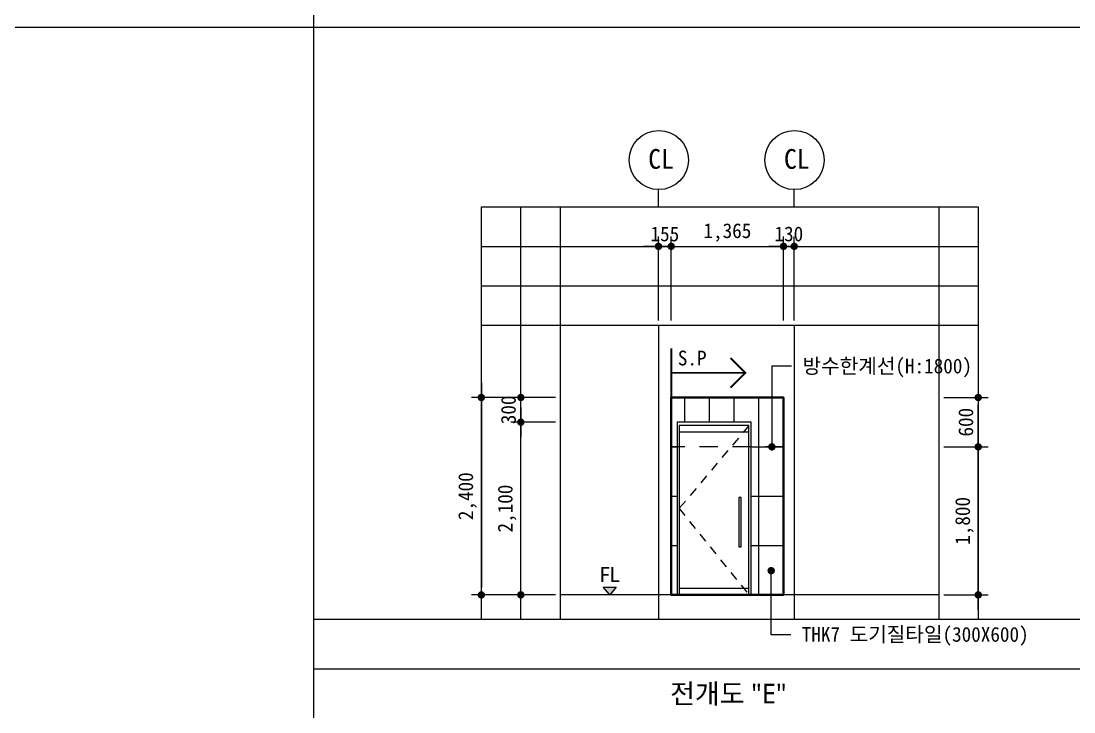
# Model space of a CAD drawing. Header units: millimetres. Extents: x -423835 to -174325, y -1379898 to -1311126.
# Drawn here: x -304547 to -291749, y -1371655 to -1363255 of the extents above; entities that cross this region are included whole.
import ezdxf
from ezdxf.enums import TextEntityAlignment as Align

# ---------------------------------------------------------------- set-up
doc = ezdxf.new("R2010")
doc.units = ezdxf.units.MM
doc.header["$LTSCALE"] = 100
doc.header["$MEASUREMENT"] = 0
doc.header["$PDSIZE"] = -10
doc.linetypes.add('HID', pattern=[2, 1.1, -0.9])
doc.layers.get('0').update_dxf_attribs({"linetype": 'CONTINUOUS'})
doc.layers.get('Defpoints').update_dxf_attribs({"color": 153, "linetype": 'CONTINUOUS'})
for name, color, linetype, lineweight in [('A-AXIS-BUBL', 7, 'CONTINUOUS', 25), ('A-ELEV-LIN1', 2, 'CONTINUOUS', 40), ('A-MKXS-TEXT1', 3, 'CONTINUOUS', 25), ('A-WAXK-PATT', 8, 'CONTINUOUS', 18), ('A-XXXX-FIN2', 6, 'CONTINUOUS', 20), ('A-XXXX-SYMB', 7, 'CONTINUOUS', 25), ('A-XXXX-TXT2', 3, 'CONTINUOUS', 25)]:
    doc.layers.add(name, color=color, linetype=linetype, lineweight=lineweight)
for name, color, linetype in [('A-DIMS', 7, 'CONTINUOUS'), ('A-MKXS-LEAD', 7, 'CONTINUOUS'), ('AA-AXIS-LINE-1', 1, 'CONTINUOUS'), ('DOOR', 8, 'CONTINUOUS'), ('HID', 1, 'HID'), ('IN-F-PAT', 8, 'CONTINUOUS'), ('IN-TEXT-FIN', 3, 'CONTINUOUS'), ('TOIL', 4, 'CONTINUOUS'), ('방수', 7, 'HID')]:
    doc.layers.add(name, color=color, linetype=linetype)
doc.styles.add('HY울릉도L', font='')
doc.styles.add('돋움체', font='')
doc.styles.add('맑은 고딕', font='malgun.ttf')
doc.styles.add('맑은고딕', font='malgun.ttf')
doc.styles.get('HY울릉도L').set_extended_font_data('HYwulM')
doc.styles.get('돋움체').set_extended_font_data('DotumChe')
doc.dimstyles.new('CDIM', dxfattribs={"dimtxt": 3, "dimasz": 1.5, "dimexe": 2, "dimexo": 1, "dimgap": 1, "dimtad": 1, "dimdec": 0, "dimrnd": 0.5, "dimzin": 0, "dimdsep": 32, "dimlunit": 6, "dimtxsty": 'HY울릉도L', "dimblk1": '_CIDOT', "dimblk2": '_CIDOT', "dimsah": 1, "dimcen": 5.5, "dimclrd": 2, "dimclre": 2, "dimclrt": 7, "dimadec": 0, "dimazin": 0, "dimtfac": 1, "dimtdec": 0, "dimtix": 1, "dimtmove": 2, "dimatfit": 1, "dimldrblk": '_CIDOT', "dimfxl": 1, "dimtolj": 1, "dimtzin": 0, "dimlwd": -1, "dimarcsym": 0})

# ---------------------------------------------------------------- blocks, each defined once
blk = doc.blocks.new('_CIDOT')
at = {"color": 0, "linetype": 'ByBlock'}
blk.add_line((2, 0), (-1, 0), dxfattribs=at)
at = {"color": 0, "linetype": 'ByBlock', "const_width": 0.5}
blk.add_lwpolyline([(-0.25, 0, 1), (0.25, 0, 1)], format="xyb", close=True, dxfattribs=at)
blk = doc.blocks.new('*D689')
at = {"layer": 'A-DIMS', "lineweight": -2, "transparency": 16777216}
for p, q in [((-298052, -1367832), (-299072, -1367832)), ((-298052, -1370232), (-299072, -1370232))]:
    blk.add_line(p, q, dxfattribs=at)
at = {"layer": 'A-DIMS', "transparency": 16777216}
blk.add_line((-298952, -1367922), (-298952, -1370142), dxfattribs=at)
at = {"layer": 'Defpoints', "color": 0, "transparency": 16777216}
for p in [(-297992, -1367832), (-298952, -1370232), (-297992, -1370232)]:
    blk.add_point(p, dxfattribs=at)
at = {"layer": 'A-DIMS', "transparency": 16777216, "xscale": 90, "yscale": 90, "zscale": 90}
for p, rotation in [((-298952, -1367832), 90), ((-298952, -1370232), 270)]:
    blk.add_blockref('_CIDOT', p, dxfattribs=dict(at, rotation=rotation))
at = {"layer": 'A-DIMS', "color": 3, "transparency": 16777216, "insert": (-299119, -1369032), "char_height": 180, "attachment_point": 5, "rotation": 90, "style": '돋움체'}
blk.add_mtext('\\A1;2,400', dxfattribs=at)
blk = doc.blocks.new('*D690')
at = {"layer": 'A-DIMS', "lineweight": -2, "transparency": 16777216}
for p, q in [((-293332, -1368432), (-292792, -1368432)), ((-293332, -1370232), (-292792, -1370232))]:
    blk.add_line(p, q, dxfattribs=at)
at = {"layer": 'A-DIMS', "transparency": 16777216}
blk.add_line((-292912, -1370142), (-292912, -1368522), dxfattribs=at)
at = {"layer": 'Defpoints', "color": 0, "transparency": 16777216}
for p in [(-293392, -1368432), (-292912, -1368432), (-293392, -1370232)]:
    blk.add_point(p, dxfattribs=at)
at = {"layer": 'A-DIMS', "transparency": 16777216, "xscale": 90, "yscale": 90, "zscale": 90}
for p, rotation in [((-292912, -1368432), 90), ((-292912, -1370232), 270)]:
    blk.add_blockref('_CIDOT', p, dxfattribs=dict(at, rotation=rotation))
at = {"layer": 'A-DIMS', "color": 3, "transparency": 16777216, "insert": (-293079, -1369332), "char_height": 180, "attachment_point": 5, "rotation": 90, "style": '돋움체'}
blk.add_mtext('\\A1;1,800', dxfattribs=at)
blk = doc.blocks.new('*D691')
at = {"layer": 'A-DIMS', "lineweight": -2, "transparency": 16777216}
for p, q in [((-293332, -1367832), (-292792, -1367832)), ((-293332, -1368432), (-292792, -1368432))]:
    blk.add_line(p, q, dxfattribs=at)
at = {"layer": 'A-DIMS', "transparency": 16777216}
blk.add_line((-292912, -1368342), (-292912, -1367922), dxfattribs=at)
at = {"layer": 'Defpoints', "color": 0, "transparency": 16777216}
for p in [(-293392, -1367832), (-292912, -1367832), (-293392, -1368432)]:
    blk.add_point(p, dxfattribs=at)
at = {"layer": 'A-DIMS', "transparency": 16777216, "xscale": 90, "yscale": 90, "zscale": 90}
for p, rotation in [((-292912, -1367832), 90), ((-292912, -1368432), 270)]:
    blk.add_blockref('_CIDOT', p, dxfattribs=dict(at, rotation=rotation))
at = {"layer": 'A-DIMS', "color": 3, "transparency": 16777216, "insert": (-293062, -1368132), "char_height": 180, "attachment_point": 5, "rotation": 90, "style": '돋움체'}
blk.add_mtext('\\A1;600', dxfattribs=at)
blk = doc.blocks.new('*D692')
at = {"layer": 'A-DIMS', "lineweight": -2, "transparency": 16777216}
for p, q in [((-296644, -1366814), (-296644, -1365874)), ((-295279, -1366894), (-295279, -1365874))]:
    blk.add_line(p, q, dxfattribs=at)
at = {"layer": 'A-DIMS', "transparency": 16777216}
blk.add_line((-296554, -1365994), (-295369, -1365994), dxfattribs=at)
at = {"layer": 'Defpoints', "color": 0, "transparency": 16777216}
for p in [(-295279, -1365994), (-296644, -1366874), (-295279, -1366954)]:
    blk.add_point(p, dxfattribs=at)
at = {"layer": 'A-DIMS', "transparency": 16777216, "xscale": 90, "yscale": 90, "zscale": 90, "rotation": 180}
blk.add_blockref('_CIDOT', (-296644, -1365994), dxfattribs=at)
at = {"layer": 'A-DIMS', "transparency": 16777216, "xscale": 90, "yscale": 90, "zscale": 90}
blk.add_blockref('_CIDOT', (-295279, -1365994), dxfattribs=at)
at = {"layer": 'A-DIMS', "color": 3, "transparency": 16777216, "insert": (-295961, -1365827), "char_height": 180, "attachment_point": 5, "style": '돋움체'}
blk.add_mtext('\\A1;1,365', dxfattribs=at)
blk = doc.blocks.new('*D693')
at = {"layer": 'A-DIMS', "lineweight": -2, "transparency": 16777216}
for p, q in [((-296799, -1366894), (-296799, -1365874)), ((-296644, -1366894), (-296644, -1365874))]:
    blk.add_line(p, q, dxfattribs=at)
at = {"layer": 'A-DIMS', "transparency": 16777216}
for p, q in [((-296889, -1365994), (-296979, -1365994)), ((-296799, -1365994), (-296644, -1365994)), ((-296554, -1365994), (-296464, -1365994))]:
    blk.add_line(p, q, dxfattribs=at)
at = {"layer": 'Defpoints', "color": 0, "transparency": 16777216}
for p in [(-296644, -1365994), (-296799, -1366954), (-296644, -1366954)]:
    blk.add_point(p, dxfattribs=at)
at = {"layer": 'A-DIMS', "transparency": 16777216, "xscale": 90, "yscale": 90, "zscale": 90}
blk.add_blockref('_CIDOT', (-296799, -1365994), dxfattribs=at)
at = {"layer": 'A-DIMS', "transparency": 16777216, "xscale": 90, "yscale": 90, "zscale": 90, "rotation": 180}
blk.add_blockref('_CIDOT', (-296644, -1365994), dxfattribs=at)
at = {"layer": 'A-DIMS', "color": 3, "transparency": 16777216, "insert": (-296721, -1365844), "char_height": 180, "attachment_point": 5, "style": '돋움체'}
blk.add_mtext('\\A1;155', dxfattribs=at)
blk = doc.blocks.new('*D694')
at = {"layer": 'A-DIMS', "lineweight": -2, "transparency": 16777216}
for p, q in [((-295279, -1366894), (-295279, -1365874)), ((-295149, -1366894), (-295149, -1365874))]:
    blk.add_line(p, q, dxfattribs=at)
at = {"layer": 'A-DIMS', "transparency": 16777216}
for p, q in [((-295369, -1365994), (-295459, -1365994)), ((-295279, -1365994), (-295149, -1365994)), ((-295059, -1365994), (-294969, -1365994))]:
    blk.add_line(p, q, dxfattribs=at)
at = {"layer": 'Defpoints', "color": 0, "transparency": 16777216}
for p in [(-295149, -1365994), (-295279, -1366954), (-295149, -1366954)]:
    blk.add_point(p, dxfattribs=at)
at = {"layer": 'A-DIMS', "transparency": 16777216, "xscale": 90, "yscale": 90, "zscale": 90}
blk.add_blockref('_CIDOT', (-295279, -1365994), dxfattribs=at)
at = {"layer": 'A-DIMS', "transparency": 16777216, "xscale": 90, "yscale": 90, "zscale": 90, "rotation": 180}
blk.add_blockref('_CIDOT', (-295149, -1365994), dxfattribs=at)
at = {"layer": 'A-DIMS', "color": 3, "transparency": 16777216, "insert": (-295214, -1365844), "char_height": 180, "attachment_point": 5, "style": '돋움체'}
blk.add_mtext('\\A1;130', dxfattribs=at)
blk = doc.blocks.new('화장실door')
at = {"layer": 'DOOR'}
blk.add_lwpolyline([(750, 584), (780, 584), (780, 1184), (750, 1184)], close=True, dxfattribs=at)
at = {"layer": 'HID'}
blk.add_lwpolyline([(875, 2060), (25, 1050), (875, 0)], dxfattribs=at)
at = {"layer": 'TOIL'}
for points in [[(900, 0), (900, 2100), (0, 2100), (0, 0)], [(875, 0), (875, 2060), (25, 2060), (25, 0)], [(875, 1980), (25, 1980)], [(875, 80), (25, 80)]]:
    blk.add_lwpolyline(points, dxfattribs=at)
blk = doc.blocks.new('*D852')
at = {"layer": 'A-DIMS', "lineweight": -2, "transparency": 16777216}
for p, q in [((-298052, -1368132), (-298592, -1368132)), ((-298052, -1370232), (-298592, -1370232))]:
    blk.add_line(p, q, dxfattribs=at)
at = {"layer": 'A-DIMS', "transparency": 16777216}
blk.add_line((-298472, -1370142), (-298472, -1368222), dxfattribs=at)
at = {"layer": 'Defpoints', "color": 0, "transparency": 16777216}
for p in [(-298472, -1368132), (-297992, -1368132), (-297992, -1370232)]:
    blk.add_point(p, dxfattribs=at)
at = {"layer": 'A-DIMS', "transparency": 16777216, "xscale": 90, "yscale": 90, "zscale": 90}
for p, rotation in [((-298472, -1368132), 90), ((-298472, -1370232), 270)]:
    blk.add_blockref('_CIDOT', p, dxfattribs=dict(at, rotation=rotation))
at = {"layer": 'A-DIMS', "color": 3, "transparency": 16777216, "insert": (-298639, -1369182), "char_height": 180, "attachment_point": 5, "rotation": 90, "style": '돋움체'}
blk.add_mtext('\\A1;2,100', dxfattribs=at)
blk = doc.blocks.new('*D853')
at = {"layer": 'A-DIMS', "transparency": 16777216}
for p, q in [((-298472, -1367742), (-298472, -1367652)), ((-298472, -1368132), (-298472, -1367832)), ((-298472, -1368222), (-298472, -1368312))]:
    blk.add_line(p, q, dxfattribs=at)
at = {"layer": 'A-DIMS', "lineweight": -2, "transparency": 16777216}
for p, q in [((-298052, -1367832), (-298592, -1367832)), ((-298052, -1368132), (-298592, -1368132))]:
    blk.add_line(p, q, dxfattribs=at)
at = {"layer": 'Defpoints', "color": 0, "transparency": 16777216}
for p in [(-298472, -1367832), (-297992, -1367832), (-297992, -1368132)]:
    blk.add_point(p, dxfattribs=at)
at = {"layer": 'A-DIMS', "transparency": 16777216, "xscale": 90, "yscale": 90, "zscale": 90}
for p, rotation in [((-298472, -1367832), 270), ((-298472, -1368132), 90)]:
    blk.add_blockref('_CIDOT', p, dxfattribs=dict(at, rotation=rotation))
at = {"layer": 'A-DIMS', "color": 3, "transparency": 16777216, "insert": (-298622, -1367982), "char_height": 180, "attachment_point": 5, "rotation": 90, "style": '돋움체'}
blk.add_mtext('\\A1;300', dxfattribs=at)

msp = doc.modelspace()

# ---------------------------------------------------------------- hatches: boundary and pattern name
at = {"layer": 'A-WAXK-PATT'}
h = msp.add_hatch(dxfattribs=at)
h.set_pattern_fill('벽타일63', color=256, angle=90)
h.set_pattern_definition([(90, (-295278.73, -1370232.08), (-300, 2e-14), []), (180, (-295278.7, -1370232.1), (-7e-14, -600), [])])
h.paths.add_polyline_path([(-295278.7, -1367832.1), (-296643.7, -1367832.1), (-296643.7, -1370232.1), (-296573.7, -1370232.1), (-296573.7, -1368132.1), (-295673.7, -1368132.1), (-295673.7, -1370232.1), (-295278.7, -1370232.1)])
at = {"layer": 'A-XXXX-SYMB'}
msp.add_hatch(color=256, dxfattribs=at).paths.add_polyline_path([(-297392.1, -1370232.1), (-297472.7, -1370136.1), (-297311.6, -1370136.1)])

# ---------------------------------------------------------------- linework, layer by layer
at = {"color": 3, "ltscale": 2}
for p, q in [((-300992.9, -1346766.1), (-300992.9, -1379898.1)), ((-278950.4, -1363332.1), (-323035.4, -1363332.1)), ((-300992.9, -1371132.1), (-278950.4, -1371132.1))]:
    msp.add_line(p, q, dxfattribs=at)
at = {"layer": 'A-AXIS-BUBL', "ltscale": 0.2}
for p, q in [((-296798.7, -1365514.3), (-296798.7, -1365304.3)), ((-295148.7, -1365514.3), (-295148.7, -1365304.3))]:
    msp.add_line(p, q, dxfattribs=at)
for centre in [(-296795.2, -1364944.3), (-295145.2, -1364944.3)]:
    msp.add_circle(centre, 360, dxfattribs=at)
at = {"layer": 'A-ELEV-LIN1'}
msp.add_lwpolyline([(-296643.7, -1367832.1), (-295278.7, -1367832.1), (-295278.7, -1370232.1), (-296643.7, -1370232.1)], close=True, dxfattribs=at)
at = {"layer": 'A-MKXS-LEAD'}
for points in [[(-295180, -1367448.8), (-295420, -1367448.8), (-295420, -1368432.1)], [(-295188.9, -1370715.3), (-295428.9, -1370715.3), (-295428.9, -1369937.1)]]:
    msp.add_lwpolyline(points, dxfattribs=at)
at = {"layer": 'A-MKXS-LEAD', "const_width": 45}
for points in [[(-295442.5, -1368432.1, 1), (-295397.5, -1368432.1, 1)], [(-295451.4, -1369937.1, -1), (-295406.4, -1369937.1, -1)]]:
    msp.add_lwpolyline(points, format="xyb", close=True, dxfattribs=at)
at = {"layer": 'A-XXXX-FIN2'}
msp.add_line((-293391.7, -1370232.1), (-297991.7, -1370232.1), dxfattribs=at)
at = {"layer": 'A-XXXX-SYMB'}
msp.add_lwpolyline([(-297392.1, -1370232.1), (-297472.7, -1370136.1), (-297311.6, -1370136.1), (-297392.1, -1370232.1)], dxfattribs=at)
at = {"layer": 'AA-AXIS-LINE-1'}
for p, q in [((-296798.7, -1366954.3), (-296798.7, -1370532.1)), ((-295148.7, -1366954.3), (-295148.7, -1370532.1))]:
    msp.add_line(p, q, dxfattribs=at)
at = {"layer": 'Defpoints'}
for p, q in [((-298951.7, -1370532.1), (-298951.7, -1365514.3)), ((-298951.7, -1365514.3), (-292911.7, -1365514.3)), ((-298471.7, -1370532.1), (-298471.7, -1365514.3)), ((-297991.7, -1370532.1), (-297991.7, -1365514.3)), ((-293391.7, -1365514.3), (-293391.7, -1370532.1)), ((-292911.7, -1365514.3), (-292911.7, -1370532.1)), ((-298951.7, -1365994.3), (-292911.7, -1365994.3)), ((-298951.7, -1366474.3), (-292911.7, -1366474.3)), ((-298951.7, -1366954.3), (-292911.7, -1366954.3)), ((-279430.4, -1370532.1), (-300992.9, -1370532.1))]:
    msp.add_line(p, q, dxfattribs=at)
at = {"layer": 'IN-F-PAT', "color": 2}
msp.add_line((-296643.7, -1367532.1), (-295924.2, -1367532.1), dxfattribs=at)
at = {"layer": 'IN-F-PAT', "color": 2, "const_width": 22.5}
for points in [[(-296643.7, -1367832.1), (-296643.7, -1367232.1)], [(-295923.7, -1367352.1), (-295743.7, -1367532.1), (-295923.7, -1367712.1)], [(-296643.7, -1367532.1), (-295743.7, -1367532.1)]]:
    msp.add_lwpolyline(points, dxfattribs=at)
at = {"layer": '방수', "color": 2, "ltscale": 2}
msp.add_line((-295278.7, -1368432.1), (-296643.7, -1368432.1), dxfattribs=at)

# ---------------------------------------------------------------- block references
msp.add_blockref('화장실door', (-296573.7, -1370232.1))

# ---------------------------------------------------------------- texts
at = {"layer": 'A-MKXS-TEXT1', "style": '돋움체'}
for s, p in [('방수한계선(H:1800)', (-295048.3, -1367448.8)), ('THK7 도기질타일(300X600)', (-295057.3, -1370711.5))]:
    msp.add_text(s, height=180, dxfattribs=at).set_placement(p, align=Align.MIDDLE_LEFT)
at = {"layer": 'A-MKXS-TEXT1', "style": '맑은고딕'}
msp.add_text('FL', height=180, dxfattribs=at).set_placement((-297392.1, -1370074.2), align=Align.CENTER)
at = {"layer": 'A-XXXX-TXT2', "ltscale": 0.2, "style": '돋움체'}
for p in [(-296768, -1364931.1), (-295118, -1364931.1)]:
    msp.add_text('CL', height=240, dxfattribs=at).set_placement(p, align=Align.MIDDLE)
at = {"layer": 'A-XXXX-TXT2', "style": '맑은 고딕'}
msp.add_text('전개도 "E"', height=240, dxfattribs=at).set_placement((-295949.6, -1371432.1), align=Align.MIDDLE_CENTER)
at = {"layer": 'IN-TEXT-FIN', "color": 2, "style": '돋움체'}
msp.add_text('S.P', height=180, dxfattribs=at).set_placement((-296214.4, -1367352.1), align=Align.MIDDLE_RIGHT)

# ---------------------------------------------------------------- dimensions: what is measured, and where the dimension line sits
at = {"layer": 'A-DIMS'}
for base, p1, p2, angle, picture, middle in [((-296643.7, -1365994.3), (-296798.7, -1366954.3), (-296643.7, -1366954.3), 180, '*D693', (-296721.2, -1365844.2)), ((-295278.7, -1365994.3), (-296643.7, -1366874.3), (-295278.7, -1366954.3), 180, '*D692', (-295961.2, -1365827.2)), ((-295148.7, -1365994.3), (-295278.7, -1366954.3), (-295148.7, -1366954.3), 180, '*D694', (-295213.7, -1365844.2)), ((-298951.7, -1370232.1), (-297991.7, -1367832.1), (-297991.7, -1370232.1), 90, '*D689', (-299118.8, -1369032.1)), ((-298471.7, -1367832.1), (-297991.7, -1368132.1), (-297991.7, -1367832.1), 90, '*D853', (-298621.8, -1367982.1)), ((-292911.7, -1367832.1), (-293391.7, -1368432.1), (-293391.7, -1367832.1), 90, '*D691', (-293061.8, -1368132.1)), ((-298471.7, -1368132.1), (-297991.7, -1370232.1), (-297991.7, -1368132.1), 90, '*D852', (-298638.8, -1369182.1)), ((-292911.7, -1368432.1), (-293391.7, -1370232.1), (-293391.7, -1368432.1), 90, '*D690', (-293078.8, -1369332.1))]:
    dim = msp.add_linear_dim(base=base, p1=p1, p2=p2, angle=angle, dimstyle='CDIM', override={"dimscale": 60, "dimtxsty": '돋움체', "dimclrd": 256, "dimclre": 256, "dimclrt": 3}, dxfattribs=at)
    dim.commit()
    dim.dimension.update_dxf_attribs({"geometry": picture, "text_midpoint": middle})

doc.saveas('drawing.dxf')
